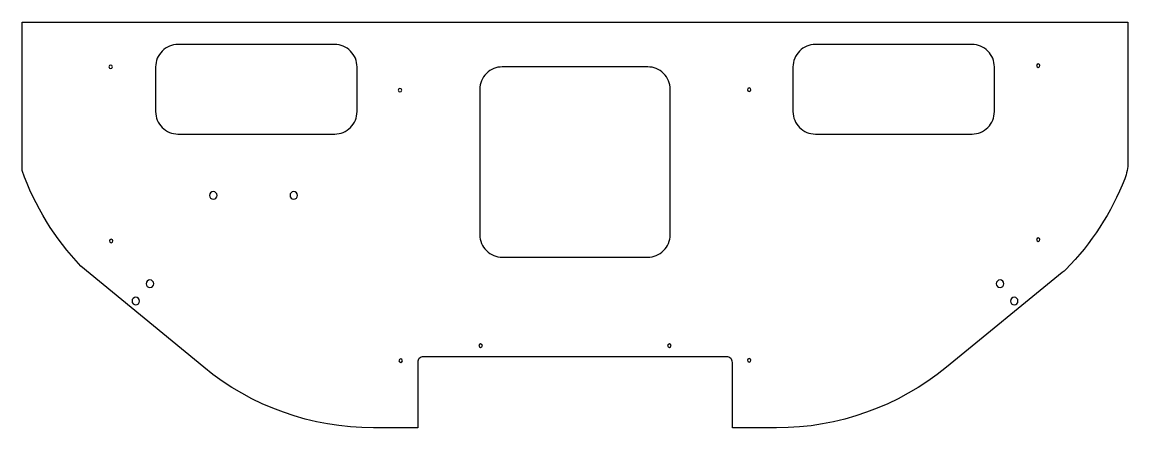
# Model space of a CAD drawing. Header units: inches. Extents: x 15.5 to 40.2, y -9.2 to -0.1.
import ezdxf

# ---------------------------------------------------------------- set-up
doc = ezdxf.new("R2010")
doc.units = ezdxf.units.IN
doc.layers.get('0').update_dxf_attribs({"linetype": 'CONTINUOUS'})

msp = doc.modelspace()

# ---------------------------------------------------------------- linework, layer by layer
for points in [[(40.157, -3.622, -0.101694), (38.841, -5.648, -0.026767), (38.762, -5.72), (36.171, -7.835, -0.172863), (32.376, -9.188), (31.391, -9.188), (31.391, -7.725, 0.414214), (31.266, -7.6), (24.487, -7.6, 0.414214), (24.362, -7.725), (24.362, -9.188), (23.376, -9.188, -0.172863), (19.582, -7.835), (16.841, -5.575, -0.105715), (15.526, -3.437), (15.526, -0.125), (40.226, -0.125), (40.226, -3.257, -0.093687)], [(18.508, -1.125), (18.508, -2.125, 0.414214), (19.008, -2.625), (22.508, -2.625, 0.414214), (23.008, -2.125), (23.008, -1.125, 0.414214), (22.508, -0.625), (19.008, -0.625, 0.414214)], [(32.745, -1.125), (32.745, -2.125, 0.414214), (33.245, -2.625), (36.745, -2.625, 0.414214), (37.245, -2.125), (37.245, -1.125, 0.414214), (36.745, -0.625), (33.245, -0.625, 0.414214)], [(25.751, -1.625), (25.751, -4.875, 0.414214), (26.251, -5.375), (29.501, -5.375, 0.414214), (30.001, -4.875), (30.001, -1.625, 0.414214), (29.501, -1.125), (26.251, -1.125, 0.414214)]]:
    msp.add_lwpolyline(points, format="xyb", close=True)
at = {"extrusion": (9.99201e-16, 1.57772e-30, -1)}
for centre, radius in [((-17.506, -1.125), 0.0391), ((-38.224, -1.097), 0.0391), ((-23.966, -1.646), 0.0391), ((-31.766, -1.635), 0.0391), ((-19.795, -3.995), 0.0847), ((-21.595, -3.995), 0.0847), ((-17.517, -5.012), 0.0391), ((-38.224, -4.983), 0.0391), ((-18.382, -5.968), 0.0847), ((-37.37, -5.968), 0.0847), ((-18.066, -6.356), 0.0847), ((-37.687, -6.356), 0.0847), ((-25.768, -7.35), 0.0391), ((-29.985, -7.35), 0.0391), ((-23.983, -7.688), 0.0391), ((-31.766, -7.677), 0.0391)]:
    msp.add_circle(centre, radius, dxfattribs=at)

doc.saveas('drawing.dxf')
